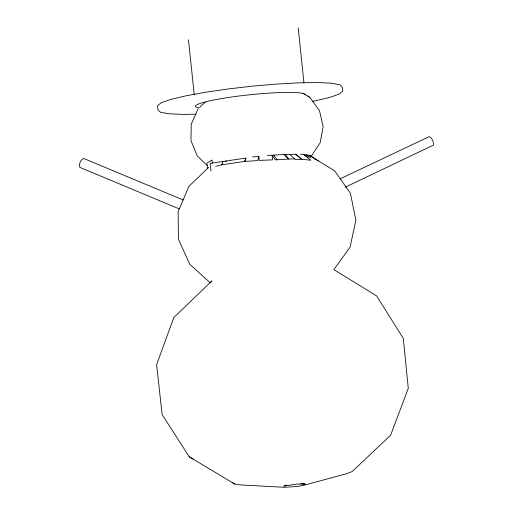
<?xml version="1.0" encoding="UTF-8"?>
<svg xmlns="http://www.w3.org/2000/svg" width="513" height="513" viewBox="0 0 513 513"><rect width="100%" height="100%" fill="white"/><g stroke="black" fill="none" stroke-linecap="round" stroke-linejoin="round"><path stroke-width="0.77" d="M245.682 158.107L244.72 161.422L221.578 164.846L215.704 166.321M252.762 156.907L258.86 156.516L257.68 160.588L244.72 161.422L246.15 158.036L210.157 163.365L210.965 171.034M223.008 161.46L221.578 164.846L222.847 163.891M197.922 109.218L191.221 124.229L190.977 140.639L197.223 155.817L207.29 165.667M311.083 156.452L320.176 142.742L323.132 126.583L319.484 110.59L309.807 97.316L302.805 93.167M208.688 167.353L188.919 186.309L178.139 211.683L178.441 239.205L189.759 264.298L210.215 282.772L211.952 280.868L173.836 317.521L156.619 364.679L162.114 414.51L189.188 456.73L234.685 484.054L241.091 484.952L284.112 487.292L297.316 486.471L304.26 485.151L346.41 473.749L352.149 471.562L390.592 435.306L408.29 388.328L403.308 338.439L376.664 295.95L333.867 269.62L350.026 247.253L355.881 220.334L350.45 193.356L334.643 170.81L309.044 155.247M199.499 107.493L205.354 102.1M207.598 162.653L212.023 160.037L212.35 163.153M340.202 178.781L429.33 136.586C432.126 138.164 433.831 141.921 433.472 145.083L345.211 187.232M286.664 485.035L283.843 486.074L296.803 484.112L305.216 484.099L301.387 483.547M225.181 161.403L226.65 161.037M312.552 101.452L329.25 97.579L339.003 94.193L342.722 91.243L342.274 86.979L339.696 84.671L330.994 83.157L316.771 82.542L297.982 82.869L275.923 84.113L252.088 86.19L228.105 88.961L205.604 92.231L186.123 95.784L170.989 99.375L161.229 102.754L157.517 105.704L157.966 109.974L160.543 112.283L169.245 113.796L183.468 114.405L195.992 114.194M267.414 155.471L285.433 154.464L288.633 159.043L294.776 158.889M300.592 154.189L309.749 155.343L318.438 160.935M314.905 159.46L316.264 159.652M300.83 483.47L303.991 483.926M183.218 199.98L83.696 158.472C80.535 159.562 78.688 164.275 79.816 167.36L179.037 208.804M307.569 96.002L309.807 97.316M310.064 155.849L311.218 156.529M189.188 456.73L193.215 459.103M232.248 482.624L234.685 484.054M306.338 154.868L310.91 157.882M308.223 157.51L303.658 154.496L310.807 160.197L301.606 159.274L295.366 159.434L289.922 154.387M295.302 154.246L301.606 159.274L296.168 154.227L283.779 154.541L288.633 159.043L275.314 159.876L272.114 155.292L272.512 159.883L259.193 160.383L258.86 156.516M273.846 155.189L277.046 159.767M298.194 27.971L303.933 82.548M206.97 163.025L207.541 168.495M188.457 39.732L194.196 94.309M198.916 108.012A55.192 5.867 -6 0 1 239.77 95.918A55.192 5.867 -6 0 1 305.209 94.732"/></g></svg>
